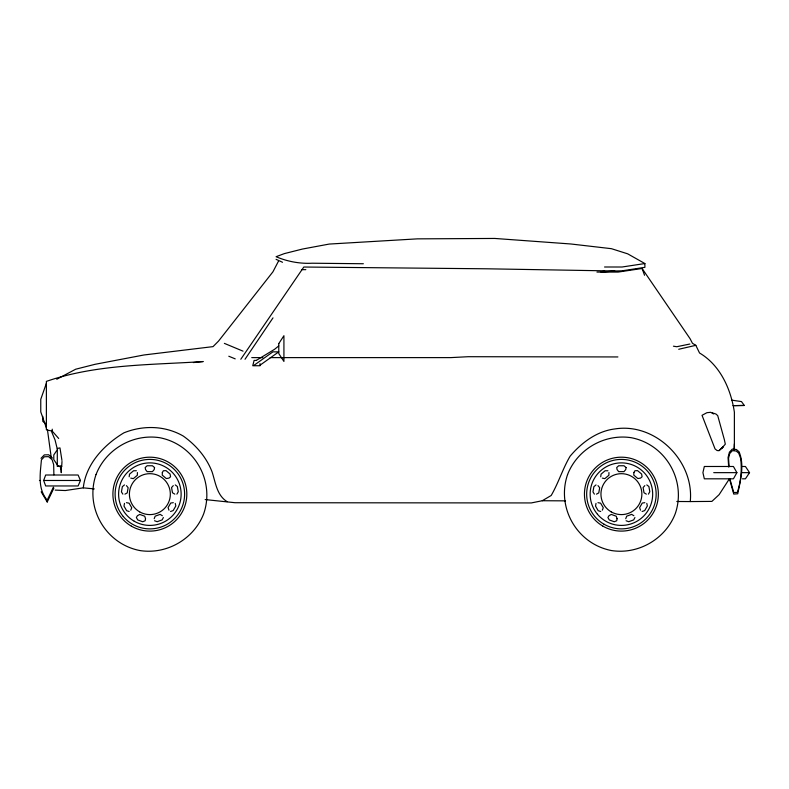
<?xml version="1.0" encoding="UTF-8"?>
<svg xmlns="http://www.w3.org/2000/svg" width="789" height="789" viewBox="0 0 789 789"><rect width="100%" height="100%" fill="white"/><g stroke="black" fill="none" stroke-linecap="round" stroke-linejoin="round"><path stroke-width="1.18" d="M58.692 438.467L52.232 431.11L52.232 429.177M137.394 472.552L137.365 475.244L133.311 478.647L130.767 478.114M608.94 472.552L608.901 475.244L604.847 478.647L602.303 478.114M676.804 501.488L690.257 501.567C694.409 461.151 655.501 422.391 614.887 428.94C596.829 431.159 581.572 442.639 570.112 456.2C562.695 468.755 558.523 482.868 551.195 495.482L542.28 500.729L531.293 502.938L234.964 502.711L205.179 499.575M61.986 461.466L61.69 466.674L57.301 466.112L57.301 449.75L53.79 454.947L53.79 459.632L57.301 464.829M734.036 449.848L734.381 443.852M129.169 476.783L129.524 474.15L133.588 470.747L136.359 470.747M600.715 476.783L601.07 474.15L605.124 470.747L607.905 470.747M55.181 490.107L65.309 490.541L83.299 487.849C85.794 464.06 104.138 444.7 123.903 432.836C143.154 425.054 165.128 425.587 183.275 436.061C195.968 445.104 206.432 457.226 212.063 471.861C215.584 482.444 216.738 495.275 227.114 501.686M124.484 503.382L123.991 506.114L126.644 510.7L129.169 511.509M596.02 503.382L595.537 506.114L598.18 510.7L600.715 511.509M43.661 480.481L45.673 475.008L78.111 475.008L80.458 480.481L78.111 485.955L45.673 485.955L43.661 480.481L80.458 480.481M46.383 383.267L40.762 399.352L40.762 411.868L46.383 427.954M154.2 518.698L155.157 516.174L160.128 514.369L162.337 515.74M625.736 518.698L626.693 516.174L631.673 514.369L633.873 515.74M130.767 510.177L131.733 507.761L129.09 503.175L126.437 502.672M602.303 510.177L603.279 507.761L600.626 503.175L597.973 502.672M278.428 261.277L272.925 271.83L218.494 341.144L213.04 346.627L144.012 354.971L95.124 364.291L75.695 369.213L56.778 379.253M41.176 491.794L47.222 501.991L47.212 500.108L53.376 487.217M47.222 501.991L53.889 488.066M163.372 517.535L162.139 519.892L157.169 521.707L154.555 520.75M634.918 517.535L633.685 519.892L628.705 521.707L626.101 520.75M729.273 478.815L704.33 478.815L702.92 472.65L704.33 466.486L733.425 466.486L736.896 472.65L733.425 478.815L729.48 478.815L733.75 494.092L737.745 493.776C740.467 480.195 744.688 465.175 739.056 451.752L736.393 449.503L732.291 449.089L729.421 452.166L728.05 457.561L728.681 466.999M176.884 494.141L178.275 491.744L177.357 486.527L175.257 484.91M648.42 494.141L649.811 491.744L648.893 486.527L646.793 484.91M729.312 478.953L719.114 494.664L711.885 501.4L690.257 501.567M742.449 466.486L745.437 466.486L749.55 472.65L745.437 478.815L742.449 478.815M240.803 359.261L303.804 267.027L486.596 268.793L614.818 270.992L622.057 270.814L644.889 267.343L644.889 263.546L627.679 253.831L611.426 248.683L570.881 243.988L494.772 238.446L417.361 238.86L329.21 244.067L302.414 249.058L284.306 253.624L276.071 256.711C287.364 261.544 299.869 263.871 312.158 263.22L363.354 263.743M245.024 359.261L272.994 317.878M173.304 485.62L171.568 487.553L172.485 492.76L174.803 494.141M644.84 485.62L643.104 487.553L644.021 492.76L646.349 494.141M41.008 458.32L44.312 454.898L48.681 454.77L52.478 458.093M721.659 448.31L725.308 444.177L724.361 439.69L717.724 415.645L715.988 414.057L712.378 412.864M719.016 450.627L722.971 447.107L719.016 450.627L717.142 450.568L715.051 448.931L702.032 415.31L706.914 412.696L710.702 412.312L713.522 413.949M124.484 484.91L122.354 486.685L121.437 491.902L122.857 494.141M596.02 484.91L593.89 486.685L592.973 491.902L594.393 494.141M278.773 345.907L274.562 349.31L256.297 360.415M254.186 365.179L272.925 351.855L278.773 351.855L260.045 365.179M124.928 494.141L127.226 492.918L128.143 487.701L126.437 485.62M596.474 494.141L598.762 492.918L599.679 487.701L597.973 485.62M604.542 270.795L601.011 272.077L614.818 270.992M170.562 511.509L173.166 510.562L175.819 505.976L175.257 503.382M642.098 511.509L644.712 510.562L647.355 505.976L646.793 503.382M678.727 349.271L695.819 345.326L699.537 352.989C720.298 365.268 730.959 389.233 734.381 412.213L734.381 449.848M57.301 448.468L59.974 447.905L61.946 460.421M695.819 345.326L692.446 343.294L690.099 338.728L642.088 268.477L618.103 272.077L596.938 272.077M173.304 502.672L170.73 503.037L168.077 507.623L168.974 510.177M644.84 502.672L642.266 503.037L639.623 507.623L640.51 510.177M193.394 362.575L203.197 361.54C150.689 365.051 96.662 364.054 46.383 381.383L46.383 429.837L52.232 431.11M689.872 344.024L676.775 346.726L673.431 346.193M744.303 405.457L733.228 405.635L744.303 405.457L741.482 401.581L731.581 400.122M644.889 263.546L622.057 267.007L604.542 266.998M301.615 269.651L305.826 269.651M251.75 357.614L262.806 357.614M270.173 357.614L450.736 357.614L468.222 356.707L617.905 356.944M256.484 360.415L254.107 360.415L252.756 365.741L260.045 365.741L260.045 363.611M713.729 472.65L736.896 472.65M741.739 472.65L749.55 472.65M39.45 480.481L40.081 480.481M542.28 500.729L565.516 500.857M83.299 487.849L94.266 488.904M61.69 466.674L57.301 466.112L61.463 466.674M228.8 356.233L235.221 358.877M243.022 351.154L224.362 343.373M276.071 259.334L282.531 262.283M45.683 423.614L42.784 421.316L42.784 416.355M47.212 500.108C37.438 488.756 40.249 473.508 41.422 459.849L44.391 456.742L48.553 456.653L52.104 459.731L53.662 464.613L53.889 474.85M51.66 431.82L55.062 439.986L57.498 449.947M642.088 268.477L644.544 275.282M729.845 478.815L733.75 492.514L737.33 492.425A78.377 78.377 0 0 0 740.634 458.32L738.721 453.152L736.226 451.042L732.399 450.657L729.717 453.537L728.563 458.172L729.095 466.674M47.458 429.837L51.285 457.817M60.358 466.407L60.595 468.765M61.088 465.904L61.276 472.7L61.078 465.944M278.773 343.6L278.773 353.541L283.922 361.431L283.922 335.71L278.773 343.6M162.337 472.552L162.248 475.146L166.311 478.548L168.974 478.114L170.562 476.783L170.089 474.051L166.025 470.638L163.372 470.747L162.337 472.552M633.873 472.552L633.794 475.146L637.847 478.548L640.51 478.114L642.098 476.783L641.625 474.051L637.571 470.638L634.918 470.747L633.873 472.552M96.041 474.554C84.591 507.643 105.539 543.927 139.919 550.554C166.755 554.756 193.916 539.074 203.7 513.738C215.141 480.649 194.193 444.365 159.812 437.727C132.976 433.526 105.815 449.207 96.041 474.554M145.541 518.698L145.176 520.75L142.72 521.756L137.74 519.941L136.359 517.535L137.394 515.74L139.752 514.418L144.732 516.233L145.541 518.698M154.555 467.542L154.2 469.583L152.435 471.635L147.139 471.635L145.541 469.583L145.176 467.542L147.139 465.757L152.435 465.757L154.555 467.542M567.577 474.554C556.137 507.643 577.084 543.927 611.465 550.554C638.291 554.756 665.462 539.074 675.236 513.738C686.677 480.649 665.738 444.365 631.358 437.727C604.522 433.526 577.361 449.207 567.577 474.554M617.077 518.698L616.722 520.75L614.256 521.756L609.286 519.941L607.905 517.535L608.94 515.74L611.297 514.418L616.268 516.233L617.077 518.698M626.101 467.542L625.736 469.583L623.981 471.635L618.684 471.635L617.077 469.583L616.722 467.542L618.684 465.757L623.981 465.757L626.101 467.542M131.388 526.155A36.955 36.955 0 0 0 186.825 494.141A36.955 36.955 0 0 0 131.388 462.137A36.955 36.955 0 0 0 131.388 526.155M123.252 516.479A34.736 34.736 0 0 0 182.515 506.025A34.736 34.736 0 0 0 143.835 459.928A34.736 34.736 0 0 0 123.252 516.479M134.238 521.223A31.264 31.264 0 0 0 181.135 494.141A31.264 31.264 0 0 0 134.238 467.068A31.264 31.264 0 0 0 134.238 521.223M139.633 511.864A20.465 20.465 0 0 0 170.335 494.141A20.465 20.465 0 0 0 139.633 476.418A20.465 20.465 0 0 0 139.633 511.864M602.934 526.155A36.955 36.955 0 0 0 658.361 494.141A36.955 36.955 0 0 0 602.934 462.137A36.955 36.955 0 0 0 602.934 526.155M604.039 524.231A34.736 34.736 0 0 0 656.152 494.141A34.736 34.736 0 0 0 604.039 464.06A34.736 34.736 0 0 0 604.039 524.231M597.46 514.241A31.264 31.264 0 0 0 650.787 504.842A31.264 31.264 0 0 0 615.982 463.35A31.264 31.264 0 0 0 597.46 514.241M611.179 511.864A20.465 20.465 0 0 0 641.871 494.141A20.465 20.465 0 0 0 611.179 476.418A20.465 20.465 0 0 0 611.179 511.864"/></g></svg>
